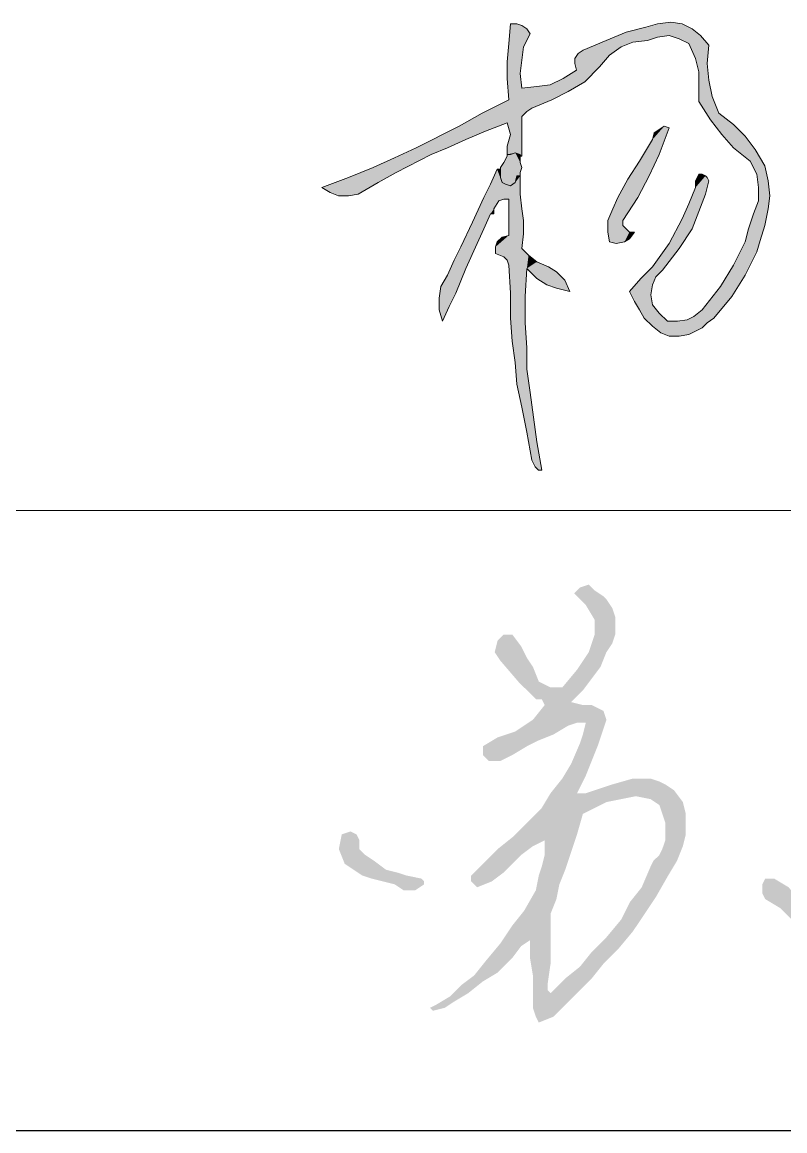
# Model space of a CAD drawing. Header units: millimetres. Extents: x 6786 to 7380, y -302 to 118.
# Drawn here: x 7207.27 to 7214.02, y -291.98 to -282.16 of the extents above; entities that cross this region are included whole.
import ezdxf

# ---------------------------------------------------------------- set-up
doc = ezdxf.new("R2010")
doc.units = ezdxf.units.MM
doc.linetypes.add('XKITLINE00', pattern=[0])

# ---------------------------------------------------------------- blocks, each defined once
blk = doc.blocks.new('*D14')
at = {"color": 6}
for points in [[(256.8627, 18.5698), (257.2729, 19.3903), (257.229, 19.4049)], [(256.8627, 18.5698), (257.229, 19.4049), (257.1264, 19.2877)], [(256.8627, 18.5698), (257.185, 19.1558), (257.2729, 19.3903)], [(257.229, 19.4049), (257.1411, 19.3463), (257.1264, 19.2877)], [(256.8627, 18.5698), (257.1264, 19.2877), (257.0092, 19.0972)], [(256.8627, 18.5698), (257.0971, 18.9654), (257.185, 19.1558)], [(256.8627, 18.5698), (257.0092, 19.0972), (256.9066, 18.9361)], [(256.8627, 18.5698), (256.9066, 18.9361), (256.8187, 18.7749)], [(256.8627, 18.5698), (256.9946, 18.7749), (257.0971, 18.9654)], [(256.8773, 18.3793), (256.8187, 18.7749), (256.7308, 18.5698)], [(256.8627, 18.5258), (256.8627, 18.5698), (256.8187, 18.7749)], [(256.8773, 18.3793), (256.8627, 18.5258), (256.8187, 18.7749)], [(256.8773, 18.3793), (256.7308, 18.5698), (256.7308, 18.4672)], [(256.8773, 18.3793), (256.9213, 18.4672), (256.8627, 18.5258)], [(256.8773, 18.3793), (256.7308, 18.4672), (256.7455, 18.3793)], [(256.8773, 18.3793), (256.7455, 18.3793), (256.8041, 18.3647)], [(256.8773, 18.3793), (256.9213, 18.4086), (256.9652, 18.4672)], [(256.8773, 18.3793), (256.9652, 18.4672), (256.9213, 18.4672)]]:
    blk.add_solid(points, dxfattribs=at)
blk = doc.blocks.new('*D15')
at = {"color": 6}
for points in [[(255.969, 19.7419), (255.8664, 20.3133), (255.8518, 20.1375)], [(255.9543, 19.8737), (255.925, 20.3133), (255.8664, 20.3133)], [(255.969, 19.7419), (255.9543, 19.8737), (255.8664, 20.3133)], [(255.9543, 19.8737), (255.969, 20.2986), (255.925, 20.3133)], [(255.9543, 19.8737), (255.9836, 20.1082), (255.969, 20.2986)], [(255.9836, 20.1082), (256.0129, 20.2693), (255.969, 20.2986)], [(255.9836, 20.1082), (256.0422, 20.2254), (256.0129, 20.2693)], [(256.0129, 19.5368), (256.848, 20.1082), (257.0678, 20.284)], [(256.0129, 19.5368), (257.0678, 20.284), (256.892, 20.24)], [(256.848, 20.1082), (256.9506, 20.1521), (257.2876, 20.3279)], [(256.848, 20.1082), (257.2876, 20.3279), (257.1704, 20.3133)], [(256.848, 20.1082), (257.1704, 20.3133), (257.0678, 20.284)], [(256.9506, 20.1521), (257.3901, 20.3133), (257.2876, 20.3279)], [(256.9506, 20.1521), (257.478, 20.2693), (257.3901, 20.3133)], [(256.9506, 20.1521), (257.1704, 20.1961), (257.478, 20.2693)], [(257.1704, 20.1961), (257.2729, 20.2107), (257.478, 20.2693)], [(257.2729, 20.2107), (257.5513, 20.2107), (257.478, 20.2693)], [(256.0129, 19.5368), (256.892, 20.24), (256.4525, 19.903)], [(256.892, 20.24), (256.4671, 20.0496), (256.4378, 20.0056)], [(256.892, 20.24), (256.4378, 20.0056), (256.4378, 19.9617)], [(256.892, 20.24), (256.4378, 19.9617), (256.4525, 19.903)], [(256.892, 20.24), (256.5111, 20.0789), (256.4671, 20.0496)], [(256.892, 20.24), (256.7162, 20.1668), (256.5111, 20.0789)], [(256.9506, 20.1521), (257.0825, 20.1668), (257.1704, 20.1961)], [(257.2729, 20.2107), (257.3608, 20.1814), (257.6246, 20.1228)], [(257.2729, 20.2107), (257.6246, 20.1228), (257.5513, 20.2107)], [(257.3608, 20.1814), (257.4487, 20.1375), (257.6246, 20.1228)], [(255.969, 19.7419), (255.8518, 20.1375), (255.8371, 19.9763)], [(256.0129, 19.5368), (256.7455, 20.0349), (256.848, 20.1082)], [(257.4487, 20.1375), (257.5073, 20.0056), (257.6246, 19.8151)], [(257.4487, 20.1375), (257.6246, 19.8151), (257.6099, 19.9617)], [(257.4487, 20.1375), (257.6099, 19.9617), (257.6246, 20.1228)], [(255.969, 19.7419), (255.8371, 19.9763), (255.8371, 19.8298)], [(256.0129, 19.5368), (256.0569, 19.5661), (256.7455, 20.0349)], [(256.0569, 19.5661), (256.6576, 19.9324), (256.7455, 20.0349)], [(257.5073, 20.0056), (257.5366, 19.8884), (257.7418, 19.3316)], [(257.5073, 20.0056), (257.7418, 19.3316), (257.7125, 19.5221)], [(257.5073, 20.0056), (257.7125, 19.5221), (257.6539, 19.6686)], [(257.5073, 20.0056), (257.6539, 19.6686), (257.6246, 19.8151)], [(256.0129, 19.5368), (256.4525, 19.903), (256.3352, 19.8298)], [(256.0569, 19.5661), (256.5257, 19.8005), (256.6576, 19.9324)], [(257.5366, 19.8884), (257.5366, 19.6247), (257.6392, 19.4635)], [(257.5366, 19.8884), (257.6392, 19.4635), (257.7418, 19.3316)], [(255.969, 19.7419), (255.8371, 19.8298), (255.8518, 19.6393)], [(255.969, 19.4928), (256.0129, 19.5368), (256.218, 19.7712)], [(255.969, 19.4928), (256.218, 19.7712), (256.1008, 19.7565)], [(255.969, 19.4928), (256.1008, 19.7565), (255.969, 19.7419)], [(256.0129, 19.5368), (256.3352, 19.8298), (256.218, 19.7712)], [(256.0569, 19.5661), (256.3792, 19.7126), (256.5257, 19.8005)], [(255.969, 19.7419), (255.8518, 19.6393), (255.4708, 19.2877)], [(255.969, 19.7419), (255.4708, 19.2877), (255.6466, 19.361)], [(255.969, 19.7419), (255.6466, 19.361), (255.8371, 19.4342)], [(255.8371, 19.1558), (255.969, 19.4928), (255.969, 19.7419)], [(255.969, 19.7419), (255.8371, 19.4342), (255.8664, 19.3316)], [(255.8371, 19.1558), (255.969, 19.7419), (255.8664, 19.3316)], [(256.0569, 19.5661), (256.2327, 19.6393), (256.3792, 19.7126)], [(255.8518, 19.6393), (255.4122, 19.4049), (254.3427, 18.7896)], [(255.8518, 19.6393), (254.3427, 18.7896), (254.4306, 18.7896)], [(255.8518, 19.6393), (254.4306, 18.7896), (254.5185, 18.8042)], [(255.8518, 19.6393), (254.5185, 18.8042), (254.6943, 18.9068)], [(255.8518, 19.6393), (254.6943, 18.9068), (254.8555, 18.9947)], [(255.8518, 19.6393), (254.8555, 18.9947), (255.1631, 19.1558)], [(255.8518, 19.6393), (255.1631, 19.1558), (255.3097, 19.2144)], [(255.8518, 19.6393), (255.3097, 19.2144), (255.4708, 19.2877)], [(255.8518, 19.6393), (255.6173, 19.5221), (255.4122, 19.4049)], [(255.8371, 19.1558), (255.9104, 19.1705), (255.969, 19.4928)], [(255.9104, 19.1705), (255.9543, 19.1558), (255.969, 19.4928)], [(255.9543, 19.1558), (255.969, 19.1412), (255.969, 19.4928)], [(257.7418, 19.3316), (257.8443, 19.4196), (257.7125, 19.5221)], [(255.4122, 19.4049), (255.0313, 19.2144), (254.2694, 18.8189)], [(255.4122, 19.4049), (254.2694, 18.8189), (254.3427, 18.7896)], [(257.7418, 19.3316), (257.9469, 19.317), (257.8443, 19.4196)], [(255.8664, 19.3316), (255.8371, 19.2291), (255.8371, 19.1558)], [(255.8371, 19.1558), (255.8664, 19.3316), (255.8371, 19.1558)], [(257.7418, 19.3316), (257.8443, 19.2144), (257.9908, 19.0972)], [(257.7418, 19.3316), (257.9908, 19.0972), (258.1227, 19.0533)], [(257.7418, 19.3316), (258.1227, 19.0533), (258.0348, 19.1998)], [(257.7418, 19.3316), (258.0348, 19.1998), (257.9469, 19.317)], [(255.0313, 19.2144), (254.6503, 19.0386), (254.2694, 18.8189)], [(255.8371, 19.1558), (255.8664, 19.1558), (255.9104, 19.1705)], [(255.9543, 19.1558), (255.9543, 19.1412), (255.969, 19.1412)], [(257.9908, 19.0972), (258.0494, 18.98), (258.1667, 18.7896)], [(257.9908, 19.0972), (258.1667, 18.7896), (258.152, 18.9214)], [(257.9908, 19.0972), (258.152, 18.9214), (258.1227, 19.0533)], [(254.6503, 19.0386), (254.4306, 18.9507), (254.2694, 18.8189)], [(257.5953, 18.9654), (257.5366, 18.98), (257.5073, 18.9214)], [(257.5953, 18.9654), (257.566, 18.98), (257.5366, 18.98)], [(258.0494, 18.98), (258.0641, 18.8628), (258.1227, 18.5258)], [(258.0494, 18.98), (258.1227, 18.5258), (258.152, 18.6723)], [(258.0494, 18.98), (258.152, 18.6723), (258.1667, 18.7896)], [(254.4306, 18.9507), (254.1962, 18.8628), (254.2694, 18.8189)], [(257.1557, 18.0716), (257.6099, 18.9507), (257.5953, 18.9654)], [(257.1557, 18.0716), (257.5953, 18.9654), (257.3901, 18.5844)], [(257.1557, 18.0716), (257.6246, 18.9214), (257.6099, 18.9507)], [(257.1557, 18.0716), (257.5953, 18.8042), (257.6246, 18.9214)], [(257.5953, 18.9654), (257.4487, 18.7163), (257.3901, 18.5844)], [(257.5953, 18.9654), (257.5073, 18.8628), (257.4487, 18.7163)], [(257.5953, 18.9654), (257.5073, 18.9214), (257.5073, 18.8628)], [(257.1557, 18.0716), (257.5513, 18.687), (257.5953, 18.8042)], [(258.0641, 18.8628), (258.0641, 18.7456), (258.0787, 18.394)], [(258.0641, 18.8628), (258.0787, 18.394), (258.1227, 18.5258)], [(257.1557, 18.0716), (257.478, 18.4965), (257.5513, 18.687)], [(258.0641, 18.7456), (257.9469, 18.3793), (257.8297, 17.8958)], [(258.0641, 18.7456), (257.8297, 17.8958), (257.9469, 18.0863)], [(258.0641, 18.7456), (257.9762, 18.4965), (257.9469, 18.3793)], [(258.0641, 18.7456), (257.9469, 18.0863), (258.0494, 18.2914)], [(258.0641, 18.7456), (258.0201, 18.6284), (257.9762, 18.4965)], [(258.0641, 18.7456), (258.0494, 18.2914), (258.0787, 18.394)], [(257.1557, 18.0716), (257.3901, 18.5844), (257.2729, 18.3647)], [(257.1557, 18.0716), (257.3608, 18.3207), (257.478, 18.4965)], [(257.9469, 18.3793), (257.8443, 18.1742), (257.6099, 17.6614)], [(257.9469, 18.3793), (257.6099, 17.6614), (257.6685, 17.7054)], [(257.9469, 18.3793), (257.6685, 17.7054), (257.8297, 17.8958)], [(257.1557, 18.0716), (257.2729, 18.3647), (257.1264, 18.1595)], [(257.1557, 18.0716), (257.2143, 18.1302), (257.3608, 18.3207)], [(257.1118, 17.9105), (257.1264, 18.1595), (257.0239, 18.057)], [(257.1118, 17.9105), (257.1264, 17.9984), (257.1264, 18.1595)], [(257.1264, 17.9984), (257.1557, 18.0716), (257.1264, 18.1595)], [(257.8443, 18.1742), (257.7271, 17.9837), (257.566, 17.6174)], [(257.8443, 18.1742), (257.566, 17.6174), (257.6099, 17.6614)], [(257.1264, 17.8226), (257.0239, 18.057), (256.9213, 17.9398)], [(257.1264, 17.8226), (257.1118, 17.9105), (257.0239, 18.057)], [(257.185, 17.7493), (257.1264, 17.8226), (256.9213, 17.9398)], [(257.2583, 17.6761), (257.185, 17.7493), (256.9213, 17.9398)], [(257.2583, 17.6761), (256.9213, 17.9398), (256.9652, 17.8519)], [(257.7271, 17.9837), (257.566, 17.7786), (257.4487, 17.5588)], [(257.7271, 17.9837), (257.4487, 17.5588), (257.566, 17.6174)], [(257.2583, 17.6761), (256.9652, 17.8519), (257.0532, 17.7054)], [(257.2583, 17.6761), (257.0532, 17.7054), (257.1264, 17.6321)], [(257.4341, 17.6907), (257.3462, 17.6761), (257.1264, 17.6321)], [(257.4341, 17.6907), (257.1264, 17.6321), (257.1997, 17.5735)], [(257.4341, 17.6907), (257.1997, 17.5735), (257.2729, 17.5442)], [(257.4927, 17.72), (257.4341, 17.6907), (257.2729, 17.5442)], [(257.4927, 17.72), (257.2729, 17.5442), (257.3608, 17.5442)], [(257.566, 17.7786), (257.4927, 17.72), (257.3608, 17.5442)], [(257.566, 17.7786), (257.3608, 17.5442), (257.4487, 17.5588)], [(257.3462, 17.6761), (257.2583, 17.6761), (257.1264, 17.6321)]]:
    blk.add_solid(points, dxfattribs=at)
blk = doc.blocks.new('*D16')
at = {"color": 6}
for points in [[(255.9543, 18.9654), (255.9104, 19.1705), (255.8664, 19.1558)], [(255.9543, 19.0826), (255.9543, 19.1558), (255.9104, 19.1705)], [(255.969, 19.0386), (255.9543, 19.0826), (255.9104, 19.1705)], [(255.9543, 18.9947), (255.969, 19.0386), (255.9104, 19.1705)], [(255.9543, 18.9654), (255.9543, 18.9947), (255.9104, 19.1705)], [(255.9543, 18.9654), (255.8078, 19.0826), (255.7785, 19.0386)], [(255.9543, 18.9654), (255.8371, 19.1412), (255.8078, 19.0826)], [(255.9543, 18.9654), (255.8664, 19.1558), (255.8371, 19.1558)], [(255.9543, 18.9654), (255.8371, 19.1558), (255.8371, 19.1412)], [(255.7785, 19.0386), (255.7785, 18.9507), (255.7931, 18.9068)], [(255.7785, 19.0386), (255.7931, 18.9068), (255.8224, 18.8921)], [(255.7785, 19.0386), (255.8224, 18.8921), (255.8664, 18.8775)], [(255.7785, 19.0386), (255.8664, 18.8775), (255.9104, 18.9068)], [(255.7785, 19.0386), (255.9104, 18.9068), (255.925, 18.9654)], [(255.9543, 18.9654), (255.7785, 19.0386), (255.925, 18.9654)], [(255.9543, 18.9654), (255.925, 18.9654), (255.9543, 18.9654)]]:
    blk.add_solid(points, dxfattribs=at)
blk = doc.blocks.new('*D17')
at = {"color": 6}
for points in [[(255.7931, 18.9068), (255.7492, 19.024), (255.6906, 18.8921)], [(255.7785, 18.9507), (255.7785, 19.024), (255.7492, 19.024)], [(255.7931, 18.9068), (255.7785, 18.9507), (255.7492, 19.024)], [(255.8664, 18.8775), (255.632, 18.7749), (255.4269, 18.3354)], [(255.8664, 18.8775), (255.4269, 18.3354), (255.7638, 18.7456)], [(255.8664, 18.8775), (255.6906, 18.8921), (255.632, 18.7749)], [(255.8224, 18.8921), (255.7931, 18.9068), (255.6906, 18.8921)], [(255.8664, 18.8775), (255.8224, 18.8921), (255.6906, 18.8921)], [(255.9104, 18.9068), (255.8664, 18.8775), (255.7638, 18.7456)], [(255.9104, 18.9068), (255.7638, 18.7456), (255.8078, 18.7602)], [(255.9543, 18.9654), (255.9104, 18.9068), (255.8078, 18.7602)], [(255.9543, 18.9654), (255.8078, 18.7602), (255.8518, 18.7602)], [(255.9543, 18.9654), (255.8518, 18.4379), (255.8371, 18.2181)], [(255.9543, 18.9654), (255.8371, 18.2181), (255.8518, 18.1742)], [(255.9543, 18.9654), (255.8518, 18.7602), (255.8518, 18.4379)], [(255.9543, 18.9654), (255.8518, 18.1742), (255.8664, 17.9251)], [(255.9543, 18.9654), (255.8664, 17.9251), (255.8664, 17.7054)], [(255.9543, 18.9654), (255.8664, 17.7054), (255.8811, 17.5002)], [(255.9543, 18.9654), (255.8811, 17.5002), (255.9104, 17.3098)], [(255.9543, 18.9654), (255.925, 18.9654), (255.9104, 18.9068)], [(255.9543, 18.9654), (255.9104, 17.3098), (255.925, 17.1193)], [(255.9543, 18.9654), (255.925, 17.1193), (255.9543, 18.8042)], [(255.9543, 18.9654), (255.9543, 18.8042), (255.9543, 18.9654)], [(255.925, 17.1193), (255.969, 18.6723), (255.9543, 18.8042)], [(255.4269, 18.3354), (255.7199, 18.6723), (255.7638, 18.7456)], [(255.4269, 18.3354), (255.6906, 18.6284), (255.7199, 18.6723)], [(255.4269, 18.3354), (255.5734, 18.3647), (255.6906, 18.6284)], [(255.6906, 18.6284), (255.7199, 18.6284), (255.7199, 18.6723)], [(255.925, 17.1193), (255.969, 18.3207), (255.969, 18.6723)], [(255.969, 18.3207), (255.9836, 18.5698), (255.969, 18.6723)], [(255.969, 18.3207), (255.9836, 18.4526), (255.9836, 18.5698)], [(255.8518, 18.4379), (255.7492, 18.3793), (255.7345, 18.3354)], [(255.8518, 18.4379), (255.7345, 18.3354), (255.7345, 18.2768)], [(255.8518, 18.4379), (255.7345, 18.2768), (255.8078, 18.2475)], [(255.8518, 18.4379), (255.7931, 18.4233), (255.7492, 18.3793)], [(255.8518, 18.4379), (255.8078, 18.2475), (255.8371, 18.2181)], [(255.4269, 18.3354), (255.3097, 18.0863), (255.2364, 17.8812)], [(255.4269, 18.3354), (255.2364, 17.8812), (255.2364, 17.7786)], [(255.4269, 18.3354), (255.2364, 17.7786), (255.2657, 17.6761)], [(255.4269, 18.3354), (255.2657, 17.6761), (255.3243, 17.8079)], [(255.4269, 18.3354), (255.3683, 18.2181), (255.3097, 18.0863)], [(255.4269, 18.3354), (255.3243, 17.8079), (255.3829, 17.9251)], [(255.4269, 18.3354), (255.3829, 17.9251), (255.4708, 18.1449)], [(255.4269, 18.3354), (255.4708, 18.1449), (255.5734, 18.3647)], [(255.925, 17.1193), (256.0129, 18.1449), (255.969, 18.3207)], [(256.0129, 18.1449), (256.0276, 18.2621), (255.969, 18.3207)], [(256.0129, 18.1449), (256.1008, 18.2035), (256.0276, 18.2621)], [(256.0129, 18.1449), (256.2034, 18.1595), (256.1008, 18.2035)], [(255.3097, 18.0863), (255.251, 17.9837), (255.2364, 17.8812)], [(255.925, 17.1193), (255.9983, 17.8958), (256.0129, 18.1449)], [(256.0129, 18.1449), (256.2766, 18.1156), (256.2034, 18.1595)], [(256.0129, 18.1449), (256.1008, 18.057), (256.1887, 17.9984)], [(256.0129, 18.1449), (256.1887, 17.9984), (256.2766, 17.9691)], [(256.0129, 18.1449), (256.2766, 17.9691), (256.3938, 17.9398)], [(256.0129, 18.1449), (256.3938, 17.9398), (256.3499, 18.0423)], [(256.0129, 18.1449), (256.3499, 18.0423), (256.2766, 18.1156)], [(255.925, 17.1193), (255.9983, 17.6614), (255.9983, 17.8958)], [(255.925, 17.1193), (256.0129, 17.4416), (255.9983, 17.6614)], [(255.925, 17.1193), (256.0129, 17.2512), (256.0129, 17.4416)], [(255.925, 17.1193), (256.0422, 17.046), (256.0129, 17.2512)], [(255.925, 17.1193), (255.969, 16.9142), (256.0862, 16.3867)], [(255.925, 17.1193), (256.0862, 16.3867), (256.1155, 16.3574)], [(255.925, 17.1193), (256.1155, 16.3574), (256.1448, 16.3574)], [(255.925, 17.1193), (256.1448, 16.3574), (256.1008, 16.6065)], [(255.925, 17.1193), (256.1008, 16.6065), (256.0422, 17.046)], [(255.969, 16.9142), (256.0129, 16.6944), (256.0862, 16.3867)], [(256.0129, 16.6944), (256.0569, 16.4453), (256.0862, 16.3867)]]:
    blk.add_solid(points, dxfattribs=at)

msp = doc.modelspace()

# ---------------------------------------------------------------- hatches: boundary and pattern name
at = {"linetype": 'XKITLINE00', "lineweight": 0}
h = msp.add_hatch(color=6, dxfattribs=at)
h.paths.add_polyline_path([(7214.1377, -290.425), (7214.1898, -290.425), (7214.242, -290.3729), (7214.268, -290.2687), (7214.2941, -290.1644), (7214.242, -290.0341), (7214.1638, -289.956), (7214.0595, -289.8257), (7213.9292, -289.7475), (7213.8511, -289.7475), (7213.825, -289.7996), (7213.825, -289.8778), (7213.8511, -289.9299), (7213.9814, -290.0081), (7214.0335, -290.0602), (7214.0856, -290.1123), (7214.1377, -290.1644), (7214.1377, -290.2426), (7214.0856, -290.3208), (7214.0856, -290.425), (7214.1117, -290.425)])
h.paths.add_polyline_path([(7210.6458, -289.8517), (7210.75, -289.8517), (7210.8282, -289.7996), (7210.8282, -289.7735), (7210.8022, -289.7475), (7210.6719, -289.7214), (7210.5937, -289.6954), (7210.4895, -289.6693), (7210.3852, -289.5911), (7210.307, -289.539), (7210.2549, -289.4869), (7210.2549, -289.4087), (7210.2289, -289.3566), (7210.1767, -289.3305), (7210.0986, -289.3566), (7210.0725, -289.4869), (7210.1246, -289.6172), (7210.281, -289.7214), (7210.3592, -289.7475), (7210.4634, -289.7735), (7210.5676, -289.7996)])
h.paths.add_polyline_path([(7211.8445, -291.0244), (7211.9748, -290.9723), (7212.0791, -290.868), (7212.2094, -290.7377), (7212.3136, -290.6335), (7212.4178, -290.5032), (7212.5481, -290.3729), (7212.6784, -290.2165), (7212.7827, -290.0602), (7212.8869, -289.9038), (7212.9911, -289.7214), (7213.0693, -289.5911), (7213.1214, -289.4608), (7213.1475, -289.3566), (7213.1475, -289.2784), (7213.1475, -289.1742), (7213.1214, -289.0699), (7213.0432, -288.9657), (7212.9651, -288.9136), (7212.9129, -288.8875), (7212.8348, -288.8615), (7212.6784, -288.8615), (7212.496, -288.9136), (7212.4178, -288.9397), (7212.3396, -288.9657), (7212.2615, -288.9918), (7212.1833, -288.9918), (7212.2615, -288.8354), (7212.3136, -288.7051), (7212.3657, -288.5748), (7212.4178, -288.4185), (7212.4439, -288.3403), (7212.4178, -288.2621), (7212.3657, -288.2361), (7212.3136, -288.21), (7212.2354, -288.21), (7212.1312, -288.1839), (7212.2354, -288.0797), (7212.3136, -287.9755), (7212.3918, -287.8712), (7212.4439, -287.7409), (7212.496, -287.6628), (7212.5221, -287.5846), (7212.5221, -287.5064), (7212.5221, -287.4282), (7212.496, -287.35), (7212.4439, -287.2719), (7212.4178, -287.2458), (7212.3396, -287.1937), (7212.2875, -287.1416), (7212.2094, -287.1676), (7212.1833, -287.1937), (7212.1572, -287.2198), (7212.2615, -287.324), (7212.3396, -287.4543), (7212.3396, -287.5846), (7212.3136, -287.6628), (7212.2875, -287.7409), (7212.1833, -287.8973), (7212.053, -288.0536), (7211.9488, -288.0536), (7211.8445, -288.0015), (7211.7924, -287.8712), (7211.7403, -287.7931), (7211.6882, -287.6888), (7211.61, -287.5846), (7211.5318, -287.5846), (7211.4797, -287.6367), (7211.4536, -287.7409), (7211.5058, -287.8191), (7211.6621, -288.0015), (7211.8185, -288.1579), (7211.8706, -288.1579), (7211.8966, -288.21), (7211.7924, -288.3403), (7211.7142, -288.3924), (7211.6361, -288.4445), (7211.5579, -288.4706), (7211.4797, -288.4966), (7211.3494, -288.5748), (7211.3494, -288.653), (7211.4015, -288.7051), (7211.5058, -288.7051), (7211.61, -288.653), (7211.7403, -288.5748), (7211.8445, -288.5227), (7211.9748, -288.4706), (7212.1051, -288.3924), (7212.1833, -288.3664), (7212.2615, -288.3664), (7212.2354, -288.4706), (7212.2094, -288.5488), (7212.1312, -288.7312), (7212.053, -288.8615), (7211.9488, -288.9918), (7211.8706, -289.1221), (7211.7403, -289.2524), (7211.61, -289.3827), (7211.4797, -289.4869), (7211.3755, -289.5911), (7211.2452, -289.7214), (7211.2452, -289.7735), (7211.2973, -289.8257), (7211.4276, -289.7735), (7211.5318, -289.6954), (7211.61, -289.6172), (7211.6882, -289.539), (7211.7924, -289.4608), (7211.8966, -289.4087), (7211.8966, -289.539), (7211.8706, -289.6432), (7211.8445, -289.7214), (7211.8185, -289.8517), (7211.7142, -290.0341), (7211.61, -290.1644), (7211.5058, -290.3208), (7211.3755, -290.4771), (7211.2712, -290.6074), (7211.167, -290.6856), (7211.0628, -290.7898), (7210.9325, -290.868), (7210.8803, -290.8941), (7210.9064, -290.9201), (7211.0106, -290.8941), (7211.0888, -290.842), (7211.2191, -290.7638), (7211.3494, -290.6596), (7211.4797, -290.5814), (7211.61, -290.4511), (7211.6882, -290.3468), (7211.7663, -290.2947), (7211.7663, -290.4511), (7211.7924, -290.6074), (7211.7924, -290.7377), (7211.7924, -290.8941), (7211.8185, -290.9723)])
h.paths.add_polyline_path([(7211.9488, -290.7638), (7212.0791, -290.6335), (7212.2094, -290.5293), (7212.3136, -290.399), (7212.4439, -290.2687), (7212.5742, -290.1123), (7212.6524, -289.956), (7212.7566, -289.8257), (7212.8348, -289.6432), (7212.8608, -289.5911), (7212.9129, -289.539), (7212.939, -289.4869), (7212.9651, -289.4087), (7212.9651, -289.3305), (7212.9651, -289.2524), (7212.939, -289.1742), (7212.9129, -289.096), (7212.8348, -289.0439), (7212.7045, -289.0178), (7212.5742, -289.0439), (7212.4439, -289.0699), (7212.3396, -289.1221), (7212.2354, -289.1742), (7212.1833, -289.3566), (7212.1312, -289.513), (7212.0791, -289.6693), (7212.0269, -289.7996), (7212.0009, -289.9299), (7211.9488, -290.0602), (7211.9488, -290.2426), (7211.9488, -290.3729), (7211.9488, -290.5032), (7211.9227, -290.6856), (7211.9227, -290.7377)], flags=16)

# ---------------------------------------------------------------- linework, layer by layer
at = {"color": 6, "linetype": 'XKITLINE00', "lineweight": 0}
for p, q in [((7213.0138, -282.1564), (7212.8966, -282.171)), ((7213.1164, -282.171), (7213.0138, -282.1564)), ((7211.5927, -282.171), (7211.578, -282.3468)), ((7211.6513, -282.171), (7211.5927, -282.171)), ((7211.6952, -282.1857), (7211.6513, -282.171)), ((7211.7392, -282.215), (7211.6952, -282.1857)), ((7211.7685, -282.2589), (7211.7392, -282.215)), ((7212.6183, -282.2443), (7212.4424, -282.3175)), ((7212.7941, -282.2003), (7212.6183, -282.2443)), ((7212.8966, -282.171), (7212.7941, -282.2003)), ((7213.2043, -282.215), (7213.1164, -282.171)), ((7213.2776, -282.2736), (7213.2043, -282.215)), ((7211.578, -282.3468), (7211.5634, -282.508)), ((7211.7099, -282.3761), (7211.7685, -282.2589)), ((7212.4424, -282.3175), (7212.2373, -282.4054)), ((7212.5743, -282.3761), (7212.6769, -282.3322)), ((7212.6769, -282.3322), (7212.8087, -282.3175)), ((7212.8087, -282.3175), (7212.8966, -282.2882)), ((7212.8966, -282.2882), (7212.9992, -282.2736)), ((7212.9992, -282.2736), (7213.0871, -282.3029)), ((7213.0871, -282.3029), (7213.175, -282.3468)), ((7213.175, -282.3468), (7213.2336, -282.4787)), ((7213.3508, -282.3615), (7213.2776, -282.2736)), ((7211.6952, -282.4933), (7211.7099, -282.3761)), ((7212.1934, -282.4347), (7212.1641, -282.4787)), ((7212.2373, -282.4054), (7212.1934, -282.4347)), ((7212.3838, -282.5519), (7212.4717, -282.4494)), ((7212.4717, -282.4494), (7212.5743, -282.3761)), ((7213.3362, -282.5226), (7213.3508, -282.3615)), ((7211.5634, -282.508), (7211.5634, -282.6545)), ((7211.6806, -282.6105), (7211.6952, -282.4933)), ((7212.1641, -282.4787), (7212.1641, -282.5226)), ((7212.1641, -282.5226), (7212.1787, -282.5812)), ((7212.252, -282.6838), (7212.3838, -282.5519)), ((7213.2336, -282.4787), (7213.2629, -282.5959)), ((7213.3508, -282.6691), (7213.3362, -282.5226)), ((7211.6952, -282.7424), (7211.6806, -282.6105)), ((7212.1787, -282.5812), (7212.0615, -282.6545)), ((7213.2629, -282.5959), (7213.2629, -282.7131)), ((7211.5634, -282.6545), (7211.578, -282.845)), ((7211.8271, -282.7278), (7211.6952, -282.7424)), ((7211.9443, -282.7131), (7211.8271, -282.7278)), ((7212.0615, -282.6545), (7211.9443, -282.7131)), ((7212.1055, -282.7717), (7212.252, -282.6838)), ((7213.2629, -282.7131), (7213.2629, -282.8596)), ((7213.3801, -282.8157), (7213.3508, -282.6691)), ((7211.578, -282.845), (7211.3436, -282.9622)), ((7211.7831, -282.9182), (7211.9589, -282.845)), ((7211.9589, -282.845), (7212.1055, -282.7717)), ((7213.4387, -282.9622), (7213.3801, -282.8157)), ((7211.7392, -282.9475), (7211.7831, -282.9182)), ((7213.2629, -282.8596), (7213.3655, -283.0208)), ((7211.3436, -282.9622), (7211.1385, -283.0794)), ((7211.6952, -282.9915), (7211.7392, -282.9475)), ((7211.6952, -283.0794), (7211.6952, -282.9915)), ((7213.3655, -283.0208), (7213.468, -283.1526)), ((7213.5706, -283.0647), (7213.4387, -282.9622)), ((7211.1385, -283.0794), (7210.7575, -283.2699)), ((7211.1971, -283.1966), (7211.3729, -283.1233)), ((7211.3729, -283.1233), (7211.5634, -283.0501)), ((7211.5634, -283.0501), (7211.5927, -283.1526)), ((7211.6952, -283.1673), (7211.6952, -283.0794)), ((7212.8673, -283.138), (7212.8527, -283.1966)), ((7212.9113, -283.1087), (7212.8673, -283.138)), ((7212.9552, -283.0794), (7212.9113, -283.1087)), ((7212.9992, -283.094), (7212.9552, -283.0794)), ((7212.9552, -283.2112), (7212.9992, -283.094)), ((7213.6731, -283.1673), (7213.5706, -283.0647)), ((7211.0359, -283.2699), (7211.1971, -283.1966)), ((7211.5927, -283.1526), (7211.5634, -283.2552)), ((7211.6952, -283.2405), (7211.6952, -283.1673)), ((7211.6952, -283.3431), (7211.6952, -283.2405)), ((7212.8527, -283.1966), (7212.7355, -283.3871)), ((7212.9113, -283.3285), (7212.9552, -283.2112)), ((7213.468, -283.1526), (7213.5706, -283.2699)), ((7213.7611, -283.2845), (7213.6731, -283.1673)), ((7210.7575, -283.2699), (7210.5671, -283.3578)), ((7210.5817, -283.4896), (7210.8894, -283.3285)), ((7210.8894, -283.3285), (7211.0359, -283.2699)), ((7211.5634, -283.2552), (7211.5634, -283.2845)), ((7211.5634, -283.2552), (7211.5634, -283.2552)), ((7211.5634, -283.2845), (7211.5634, -283.2992)), ((7211.5634, -283.2992), (7211.5634, -283.2992)), ((7211.5634, -283.2992), (7211.5634, -283.3285)), ((7211.578, -283.3285), (7211.5634, -283.3285)), ((7211.5634, -283.3285), (7211.5634, -283.3431)), ((7211.5634, -283.3285), (7211.578, -283.3285)), ((7211.5927, -283.3285), (7211.578, -283.3285)), ((7211.578, -283.3285), (7211.578, -283.3285)), ((7211.578, -283.3285), (7211.578, -283.3285)), ((7211.578, -283.3285), (7211.578, -283.3285)), ((7211.578, -283.3285), (7211.578, -283.3285)), ((7211.578, -283.3285), (7211.5927, -283.3285)), ((7211.6366, -283.3138), (7211.5927, -283.3285)), ((7211.5927, -283.3285), (7211.6366, -283.3138)), ((7211.6806, -283.3285), (7211.6366, -283.3138)), ((7211.6366, -283.3138), (7211.6806, -283.3285)), ((7211.6806, -283.3578), (7211.6806, -283.3285)), ((7211.6806, -283.3285), (7211.6806, -283.3431)), ((7212.8234, -283.5189), (7212.9113, -283.3285)), ((7213.5706, -283.2699), (7213.7171, -283.3871)), ((7213.849, -283.431), (7213.7611, -283.2845)), ((7210.5671, -283.3578), (7210.3766, -283.4457)), ((7211.5341, -283.4017), (7211.5048, -283.4457)), ((7211.5634, -283.3431), (7211.5341, -283.4017)), ((7211.5634, -283.3431), (7211.5634, -283.3431)), ((7211.6806, -283.3431), (7211.6806, -283.3431)), ((7211.6806, -283.3431), (7211.6952, -283.3431)), ((7211.6806, -283.3724), (7211.6806, -283.3578)), ((7211.6806, -283.4017), (7211.6806, -283.3724)), ((7211.6806, -283.3724), (7211.6806, -283.3724)), ((7211.6952, -283.4457), (7211.6806, -283.4017)), ((7211.6952, -283.3431), (7211.6952, -283.3431)), ((7212.7355, -283.3871), (7212.6329, -283.5482)), ((7213.7171, -283.3871), (7213.7757, -283.5043)), ((7213.8783, -283.5629), (7213.849, -283.431)), ((7210.1568, -283.5336), (7209.9224, -283.6215)), ((7210.3766, -283.4457), (7210.1568, -283.5336)), ((7210.4206, -283.5775), (7210.5817, -283.4896)), ((7211.4755, -283.4603), (7211.4168, -283.5922)), ((7211.4901, -283.4603), (7211.4755, -283.4603)), ((7211.5048, -283.4603), (7211.4901, -283.4603)), ((7211.4901, -283.4603), (7211.4901, -283.4603)), ((7211.4901, -283.4603), (7211.4901, -283.4603)), ((7211.5048, -283.4457), (7211.5048, -283.4603)), ((7211.5048, -283.475), (7211.5048, -283.4603)), ((7211.5048, -283.4603), (7211.5048, -283.475)), ((7211.5048, -283.4896), (7211.5048, -283.475)), ((7211.5048, -283.475), (7211.5048, -283.475)), ((7211.5048, -283.475), (7211.5048, -283.475)), ((7211.5048, -283.475), (7211.5048, -283.475)), ((7211.5048, -283.475), (7211.5048, -283.4896)), ((7211.5048, -283.5336), (7211.5048, -283.4896)), ((7211.5048, -283.4896), (7211.5048, -283.5336)), ((7211.5194, -283.5775), (7211.5048, -283.5336)), ((7211.5048, -283.5336), (7211.5194, -283.5775)), ((7211.6513, -283.5189), (7211.6366, -283.5775)), ((7211.6366, -283.5775), (7211.6513, -283.5189)), ((7211.6659, -283.5189), (7211.6513, -283.5189)), ((7211.6513, -283.5189), (7211.6659, -283.5189)), ((7211.6513, -283.5189), (7211.6513, -283.5189)), ((7211.6806, -283.5189), (7211.6659, -283.5189)), ((7211.6659, -283.5189), (7211.6659, -283.5189)), ((7211.6659, -283.5189), (7211.6659, -283.5189)), ((7211.6659, -283.5189), (7211.6659, -283.5189)), ((7211.6659, -283.5189), (7211.6659, -283.5189)), ((7211.6659, -283.5189), (7211.6806, -283.5189)), ((7211.6806, -283.4896), (7211.6952, -283.4457)), ((7211.6806, -283.5043), (7211.6806, -283.4896)), ((7211.6806, -283.5189), (7211.6806, -283.5043)), ((7211.6806, -283.5043), (7211.6806, -283.5043)), ((7211.6806, -283.5043), (7211.6806, -283.5043)), ((7211.6806, -283.5629), (7211.6806, -283.5189)), ((7212.7208, -283.7094), (7212.8234, -283.5189)), ((7213.2629, -283.5043), (7213.2336, -283.5629)), ((7213.2922, -283.5043), (7213.2629, -283.5043)), ((7213.3215, -283.5189), (7213.2922, -283.5043)), ((7213.3362, -283.5336), (7213.3215, -283.5189)), ((7213.3508, -283.5629), (7213.3362, -283.5336)), ((7213.7757, -283.5043), (7213.7904, -283.6215)), ((7209.9224, -283.6215), (7209.9957, -283.6654)), ((7210.2447, -283.6801), (7210.4206, -283.5775)), ((7211.4168, -283.5922), (7211.3582, -283.7094)), ((7211.5487, -283.5922), (7211.5194, -283.5775)), ((7211.5194, -283.5775), (7211.5487, -283.5922)), ((7211.5927, -283.6068), (7211.5487, -283.5922)), ((7211.5487, -283.5922), (7211.5927, -283.6068)), ((7211.6366, -283.5775), (7211.5927, -283.6068)), ((7211.5927, -283.6068), (7211.6366, -283.5775)), ((7211.6806, -283.5922), (7211.6806, -283.5629)), ((7211.6806, -283.6068), (7211.6806, -283.5922)), ((7211.6806, -283.5922), (7211.6806, -283.5922)), ((7211.6806, -283.6361), (7211.6806, -283.6068)), ((7211.6806, -283.6068), (7211.6806, -283.6068)), ((7211.6806, -283.6068), (7211.6806, -283.6068)), ((7212.6329, -283.5482), (7212.545, -283.7094)), ((7213.2336, -283.6215), (7213.175, -283.768)), ((7213.2336, -283.5629), (7213.2336, -283.6215)), ((7213.3215, -283.6801), (7213.3508, -283.5629)), ((7213.7904, -283.6215), (7213.7904, -283.7387)), ((7213.8929, -283.6947), (7213.8783, -283.5629)), ((7209.9957, -283.6654), (7210.0689, -283.6947)), ((7210.0689, -283.6947), (7210.1568, -283.6947)), ((7210.1568, -283.6947), (7210.2447, -283.6801)), ((7211.3582, -283.7094), (7211.2557, -283.9292)), ((7211.4901, -283.7387), (7211.5341, -283.724)), ((7211.5341, -283.724), (7211.578, -283.724)), ((7211.578, -283.724), (7211.578, -283.7826)), ((7211.6806, -283.6801), (7211.6806, -283.6361)), ((7211.6952, -283.812), (7211.6806, -283.6801)), ((7211.6806, -283.6801), (7211.6806, -283.6801)), ((7212.545, -283.7094), (7212.501, -283.812)), ((7212.589, -283.9145), (7212.7208, -283.7094)), ((7213.2776, -283.7973), (7213.3215, -283.6801)), ((7213.8783, -283.812), (7213.8929, -283.6947)), ((7211.4462, -283.812), (7211.4901, -283.7387)), ((7211.4462, -283.8266), (7211.4462, -283.812)), ((7211.4462, -283.8413), (7211.4462, -283.8266)), ((7211.578, -283.7826), (7211.578, -283.812)), ((7211.578, -283.812), (7211.578, -283.8706)), ((7211.7099, -283.9145), (7211.6952, -283.812)), ((7212.501, -283.812), (7212.4571, -283.9145)), ((7213.175, -283.768), (7213.1164, -283.8999)), ((7213.2043, -283.9878), (7213.2776, -283.7973)), ((7213.7904, -283.7387), (7213.7464, -283.8559)), ((7213.849, -283.9585), (7213.8783, -283.812)), ((7211.3582, -283.9878), (7211.4168, -283.8559)), ((7211.4168, -283.8559), (7211.4315, -283.8559)), ((7211.4315, -283.8559), (7211.4315, -283.8559)), ((7211.4315, -283.8559), (7211.4315, -283.8559)), ((7211.4315, -283.8559), (7211.4462, -283.8559)), ((7211.4462, -283.8559), (7211.4462, -283.8413)), ((7211.4462, -283.8413), (7211.4462, -283.8413)), ((7211.578, -283.8706), (7211.578, -283.8852)), ((7211.578, -283.8852), (7211.578, -283.8852)), ((7211.578, -283.8852), (7211.578, -283.8852)), ((7211.578, -283.8852), (7211.578, -283.8999)), ((7211.578, -283.8999), (7211.578, -283.9585)), ((7211.7099, -284.0317), (7211.7099, -283.9145)), ((7212.4571, -283.9145), (7212.4571, -284.0171)), ((7212.589, -283.9585), (7212.589, -283.9145)), ((7213.1164, -283.8999), (7212.9992, -284.1196)), ((7213.7464, -283.8559), (7213.7025, -283.9878)), ((7211.2557, -283.9292), (7211.1531, -284.1489)), ((7211.2996, -284.1196), (7211.3582, -283.9878)), ((7211.578, -283.9585), (7211.578, -283.9878)), ((7211.578, -283.9878), (7211.578, -284.0464)), ((7212.4571, -284.0171), (7212.4717, -284.105)), ((7212.6183, -283.9878), (7212.589, -283.9585)), ((7212.6476, -284.0171), (7212.6183, -283.9878)), ((7212.6476, -284.0757), (7212.6915, -284.0171)), ((7212.6915, -284.0171), (7212.6476, -284.0171)), ((7213.0871, -284.1636), (7213.2043, -283.9878)), ((7213.7025, -283.9878), (7213.6731, -284.105)), ((7213.805, -284.0903), (7213.849, -283.9585)), ((7211.1971, -284.3394), (7211.2996, -284.1196)), ((7211.4755, -284.105), (7211.4608, -284.1489)), ((7211.5194, -284.061), (7211.4755, -284.105)), ((7211.578, -284.0464), (7211.5194, -284.061)), ((7211.6952, -284.1636), (7211.7099, -284.0317)), ((7212.4717, -284.105), (7212.5303, -284.1196)), ((7212.4717, -284.105), (7212.4717, -284.105)), ((7212.5303, -284.1196), (7212.6036, -284.105)), ((7212.6036, -284.105), (7212.6476, -284.0757)), ((7212.9992, -284.1196), (7212.8527, -284.3247)), ((7213.6731, -284.105), (7213.5706, -284.3101)), ((7213.7757, -284.1929), (7213.805, -284.0903)), ((7211.1531, -284.1489), (7211.0945, -284.2661)), ((7211.4608, -284.1489), (7211.4608, -284.2075)), ((7211.4608, -284.2075), (7211.5341, -284.2368)), ((7211.7538, -284.2222), (7211.6952, -284.1636)), ((7211.8271, -284.2808), (7211.7538, -284.2222)), ((7212.9406, -284.354), (7213.0871, -284.1636)), ((7213.6731, -284.398), (7213.7757, -284.1929)), ((7211.0945, -284.2661), (7211.0359, -284.398)), ((7211.5341, -284.2368), (7211.5634, -284.2661)), ((7211.5634, -284.2661), (7211.578, -284.3101)), ((7211.578, -284.3101), (7211.5927, -284.5592)), ((7211.9296, -284.3247), (7211.8271, -284.2808)), ((7213.5706, -284.3101), (7213.4534, -284.5006)), ((7211.0359, -284.398), (7210.9773, -284.5006)), ((7211.1092, -284.5592), (7211.1971, -284.3394)), ((7211.7245, -284.5885), (7211.7392, -284.3394)), ((7211.7392, -284.3394), (7211.8271, -284.4273)), ((7212.0029, -284.3687), (7211.9296, -284.3247)), ((7212.0762, -284.442), (7212.0029, -284.3687)), ((7212.8527, -284.3247), (7212.7501, -284.4273)), ((7212.8527, -284.4859), (7212.882, -284.4127)), ((7212.882, -284.4127), (7212.9406, -284.354)), ((7213.5559, -284.5885), (7213.6731, -284.398)), ((7210.9773, -284.5006), (7210.9627, -284.6031)), ((7211.8271, -284.4273), (7211.915, -284.4859)), ((7211.915, -284.4859), (7212.0029, -284.5152)), ((7212.0029, -284.5152), (7212.1201, -284.5445)), ((7212.1201, -284.5445), (7212.0762, -284.442)), ((7212.7501, -284.4273), (7212.6476, -284.5445)), ((7212.838, -284.5738), (7212.8527, -284.4859)), ((7213.4534, -284.5006), (7213.2922, -284.7057)), ((7210.9627, -284.6031), (7210.9627, -284.7057)), ((7211.0506, -284.6764), (7211.1092, -284.5592)), ((7211.5927, -284.5592), (7211.5927, -284.7789)), ((7211.7245, -284.8229), (7211.7245, -284.5885)), ((7212.6476, -284.5445), (7212.6915, -284.6324)), ((7212.8527, -284.6617), (7212.838, -284.5738)), ((7213.3948, -284.7789), (7213.5559, -284.5885)), ((7210.9627, -284.7057), (7210.992, -284.8082)), ((7210.992, -284.8082), (7211.0506, -284.6764)), ((7212.6915, -284.6324), (7212.7355, -284.7057)), ((7212.7355, -284.7057), (7212.7794, -284.7789)), ((7212.9113, -284.735), (7212.8527, -284.6617)), ((7213.2922, -284.7057), (7213.219, -284.7643)), ((7211.5927, -284.7789), (7211.6073, -284.9841)), ((7212.7794, -284.7789), (7212.8527, -284.8522)), ((7212.9845, -284.8082), (7212.9113, -284.735)), ((7213.0724, -284.8082), (7212.9845, -284.8082)), ((7213.1604, -284.7936), (7213.0724, -284.8082)), ((7213.219, -284.7643), (7213.1604, -284.7936)), ((7213.3362, -284.8229), (7213.3948, -284.7789)), ((7211.7392, -285.0427), (7211.7245, -284.8229)), ((7212.8527, -284.8522), (7212.9259, -284.9108)), ((7212.9259, -284.9108), (7212.9992, -284.9401)), ((7213.175, -284.9254), (7213.2336, -284.8961)), ((7213.2336, -284.8961), (7213.2922, -284.8668)), ((7213.2922, -284.8668), (7213.3362, -284.8229)), ((7211.6073, -284.9841), (7211.6366, -285.1745)), ((7212.9992, -284.9401), (7213.0871, -284.9401)), ((7213.0871, -284.9401), (7213.175, -284.9254)), ((7211.7392, -285.2331), (7211.7392, -285.0427)), ((7211.6366, -285.1745), (7211.6513, -285.365)), ((7211.7685, -285.4382), (7211.7392, -285.2331)), ((7211.6513, -285.365), (7211.6952, -285.5701)), ((7211.7978, -285.658), (7211.7685, -285.4382)), ((7211.6952, -285.5701), (7211.7392, -285.7899)), ((7211.8271, -285.8778), (7211.7978, -285.658)), ((7211.7392, -285.7899), (7211.7831, -286.0389)), ((7211.871, -286.1269), (7211.8271, -285.8778)), ((7211.7831, -286.0389), (7211.7978, -286.0683)), ((7211.7978, -286.0683), (7211.8124, -286.0976)), ((7211.8124, -286.0976), (7211.8417, -286.1269)), ((7211.8417, -286.1269), (7211.871, -286.1269))]:
    msp.add_line(p, q, dxfattribs=at)
at = {"color": 1, "linetype": 'XKITLINE00', "lineweight": 0}
msp.add_line((7260.3429, -286.4843), (7189.8429, -286.4843), dxfattribs=at)
at = {"color": 0, "linetype": 'XKITLINE00'}
msp.add_line((7369.8429, -291.9843), (6810.8429, -291.9843), dxfattribs=at)
at = {"color": 0, "linetype": 'XKITLINE00', "lineweight": 0}
for p, q in [((7189.8429, -291.9843), (7369.8429, -291.9843)), ((7369.8429, -291.9843), (7189.8429, -291.9843)), ((7260.3429, -291.9843), (7189.8429, -291.9843))]:
    msp.add_line(p, q, dxfattribs=at)

# ---------------------------------------------------------------- block references
at = {"lineweight": 0}
for name in ['*D15', '*D14', '*D16', '*D17']:
    msp.add_blockref(name, (6955.7263, -302.4843), dxfattribs=at)

doc.saveas('drawing.dxf')
